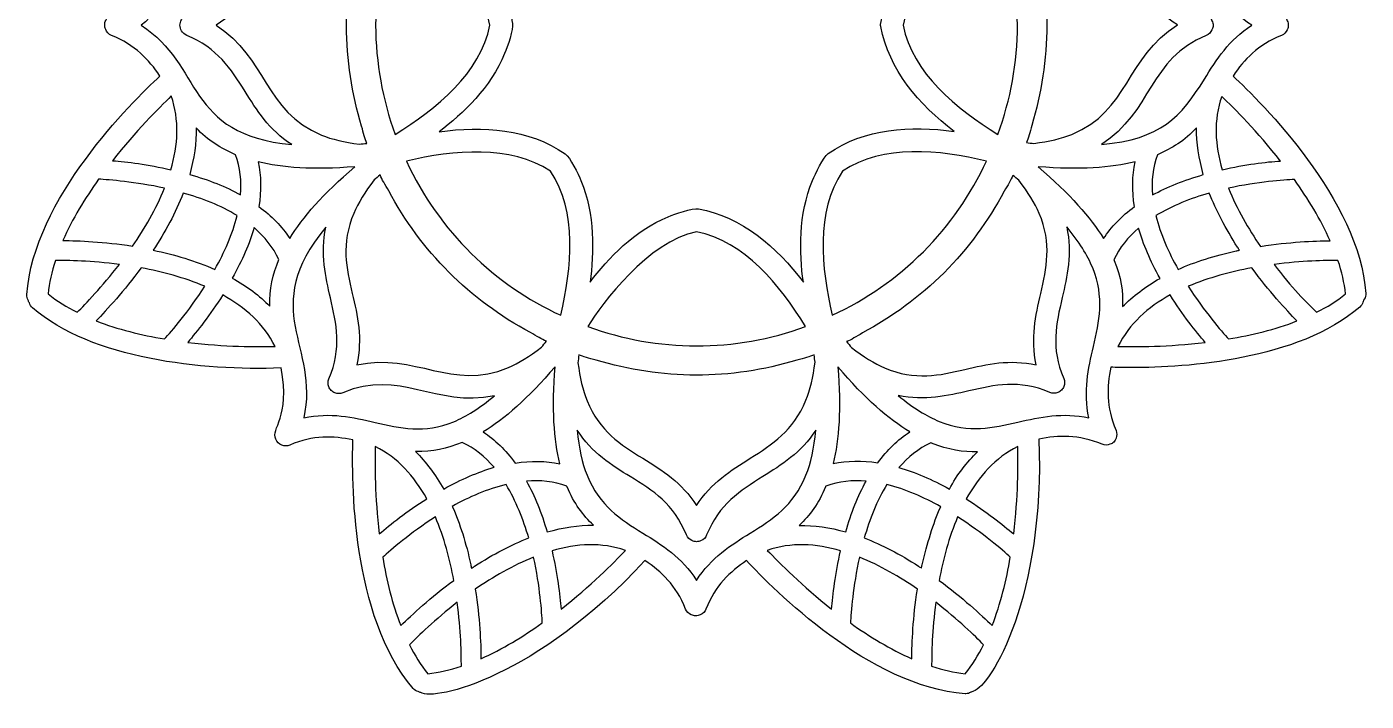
# Model space of a CAD drawing. Header units: millimetres. Extents: x -471 to 1551, y -2688 to 316.
# Drawn here: x 692.4 to 772.6, y -2673.1 to -2632.7 of the extents above; entities that cross this region are included whole.
import ezdxf

# ---------------------------------------------------------------- set-up
doc = ezdxf.new("R2010")
doc.units = ezdxf.units.MM
doc.header["$MEASUREMENT"] = 0
doc.layers.add('Layer 1', color=7, linetype='Continuous')

msp = doc.modelspace()

# ---------------------------------------------------------------- linework, layer by layer
at = {"layer": 'Layer 1', "color": 250}
for points, knots in [([(764.6341, -2635.6242), (765.3098, -2634.6331), (766.0982, -2633.7546), (767.5398, -2633.1915), (767.5398, -2633.1915), (767.6975, -2633.1239), (767.8101, -2632.9888), (767.8777, -2632.8536), (767.8777, -2632.8536), (767.9228, -2632.7634), (767.9453, -2632.6734), (767.9453, -2632.5832), (767.9453, -2632.5832), (767.9453, -2632.4931), (767.9228, -2632.403), (767.8777, -2632.3129), (767.8777, -2632.3129), (767.8326, -2632.1552), (767.6975, -2632.0201), (767.5398, -2631.975), (767.5398, -2631.975), (766.1207, -2631.4119), (765.3098, -2630.5334), (764.6341, -2629.5423), (764.6341, -2629.5423), (766.3234, -2627.9881), (772.2025, -2622.154), (772.6079, -2616.4552), (772.6079, -2616.4552), (772.6079, -2616.3426), (772.5854, -2616.2074), (772.5178, -2616.1173), (772.5178, -2616.1173), (772.5178, -2616.0948), (772.5178, -2616.0948), (772.4953, -2616.0722), (772.4953, -2616.0722), (772.4953, -2616.0497), (772.4953, -2616.0497), (772.4728, -2616.0272), (772.4728, -2616.0272), (772.4728, -2616.0047), (772.4503, -2616.0047), (772.4503, -2615.9821), (772.4503, -2615.9821), (772.4503, -2615.9595), (772.4278, -2615.9596), (772.4278, -2615.937), (772.4278, -2615.937), (772.4053, -2615.8244), (772.3376, -2615.7118), (772.2476, -2615.6442), (772.2476, -2615.6442), (767.9228, -2611.905), (759.6335, -2611.9501), (757.3585, -2612.0402), (757.3585, -2612.0402), (757.1332, -2610.8689), (757.0657, -2609.675), (757.6738, -2608.2559), (757.6738, -2608.2559), (757.7414, -2608.0983), (757.7414, -2607.9181), (757.6738, -2607.7829), (757.6738, -2607.7829), (757.5612, -2607.4225), (757.1107, -2607.2648), (756.8179, -2607.4), (756.8179, -2607.4), (755.3988, -2608.0082), (754.2275, -2607.9406), (753.0337, -2607.7154), (753.0337, -2607.7154), (753.1238, -2605.4178), (753.1463, -2597.1286), (749.4297, -2592.8263), (749.4297, -2592.8263), (749.3395, -2592.7361), (749.2495, -2592.6686), (749.1368, -2592.6461), (749.1368, -2592.6461), (749.1368, -2592.6461), (749.1143, -2592.6461), (749.1143, -2592.6236), (749.1143, -2592.6236), (749.0918, -2592.6236), (749.0918, -2592.6011), (749.0693, -2592.6011), (749.0693, -2592.6011), (749.0467, -2592.6011), (749.0468, -2592.6011), (749.0242, -2592.5786), (749.0242, -2592.5786), (749.0017, -2592.5786), (749.0017, -2592.5786), (748.9791, -2592.5561), (748.9791, -2592.5561), (748.8665, -2592.4885), (748.7539, -2592.4659), (748.6412, -2592.4659), (748.6412, -2592.4659), (742.9424, -2592.8714), (737.1084, -2598.7729), (735.5541, -2600.4398), (735.5541, -2600.4398), (733.0088, -2598.7054), (733.4367, -2597.444), (732.761, -2597.2187), (732.761, -2597.2187), (732.6033, -2597.1286), (732.4006, -2597.1286), (732.2429, -2597.2187), (732.2429, -2597.2187), (732.0852, -2597.2638), (731.9501, -2597.3989), (731.8825, -2597.5566), (731.8825, -2597.5566), (731.3194, -2598.9757), (730.4409, -2599.7866), (729.4498, -2600.4624), (729.4498, -2600.4624), (728.1434, -2599.0658), (723.8861, -2594.7635), (719.2235, -2593.1192), (719.2235, -2593.1192), (719.201, -2593.1192), (719.1784, -2593.0967), (719.1333, -2593.0967), (719.1333, -2593.0967), (718.5702, -2592.894), (716.4979, -2592.2857), (716.0023, -2592.5786), (716.0023, -2592.5786), (715.9348, -2592.6011), (715.8672, -2592.6236), (715.8446, -2592.6461), (715.8446, -2592.6461), (715.732, -2592.6686), (715.6194, -2592.7363), (715.5518, -2592.8263), (715.5518, -2592.8263), (711.8126, -2597.1512), (711.8577, -2605.4404), (711.9478, -2607.7154), (711.9478, -2607.7154), (708.9294, -2608.2785), (708.3437, -2607.0847), (707.6905, -2607.4001), (707.6905, -2607.4001), (707.5103, -2607.4677), (707.3752, -2607.6028), (707.3301, -2607.7605), (707.3301, -2607.7605), (707.2625, -2607.9182), (707.2625, -2608.0758), (707.3301, -2608.2335), (707.3301, -2608.2335), (707.9383, -2609.6526), (707.8707, -2610.8239), (707.6454, -2612.0177), (707.6454, -2612.0177), (705.3479, -2611.9276), (697.0587, -2611.9051), (692.7564, -2615.6218), (692.7564, -2615.6218), (692.6662, -2615.7119), (692.5987, -2615.802), (692.5762, -2615.9146), (692.5762, -2615.9146), (692.5537, -2615.9371), (692.5311, -2616.0272), (692.5086, -2616.0723), (692.5086, -2616.0723), (692.441, -2616.1849), (692.4185, -2616.2976), (692.4185, -2616.4102), (692.4185, -2616.4102), (692.8239, -2622.109), (698.7255, -2627.943), (700.3923, -2629.4973), (700.3923, -2629.4973), (699.7166, -2630.4884), (698.9282, -2631.3669), (697.4866, -2631.93), (697.4866, -2631.93), (697.3289, -2631.9976), (697.2162, -2632.1327), (697.1487, -2632.2904), (697.1487, -2632.2904), (697.1036, -2632.3805), (697.0811, -2632.4481), (697.0811, -2632.5607), (697.0811, -2632.5607), (697.0811, -2632.6509), (697.1036, -2632.7409), (697.1487, -2632.8311), (697.1487, -2632.8311), (697.1937, -2632.9888), (697.3289, -2633.1239), (697.4866, -2633.1915), (697.4866, -2633.1915), (698.9057, -2633.7546), (699.7166, -2634.6331), (700.3923, -2635.6242), (700.3923, -2635.6242), (698.703, -2637.1784), (692.8239, -2643.0124), (692.4185, -2648.7113), (692.4185, -2648.7113), (692.4185, -2648.8239), (692.441, -2648.959), (692.5086, -2649.0492), (692.5086, -2649.0492), (692.5086, -2649.0717), (692.5311, -2649.1618), (692.5762, -2649.2069), (692.5762, -2649.2069), (692.5987, -2649.3195), (692.6663, -2649.4321), (692.7564, -2649.4997), (692.7564, -2649.4997), (696.3153, -2652.5856), (702.9377, -2653.2839), (707.6454, -2653.1037), (707.6454, -2653.1037), (708.2085, -2656.1221), (707.0147, -2656.7078), (707.3301, -2657.361), (707.3301, -2657.361), (707.3977, -2657.5412), (707.5328, -2657.6763), (707.6905, -2657.7214), (707.6905, -2657.7214), (707.8482, -2657.789), (708.0058, -2657.789), (708.1635, -2657.7214), (708.1635, -2657.7214), (709.5826, -2657.1132), (710.7539, -2657.1808), (711.9478, -2657.4061), (711.9478, -2657.4061), (711.8576, -2659.7036), (711.8351, -2667.9928), (715.5518, -2672.2951), (715.5518, -2672.2951), (715.6419, -2672.3853), (715.732, -2672.4528), (715.8446, -2672.4753), (715.8446, -2672.4753), (715.8897, -2672.4978), (715.9798, -2672.5429), (716.0023, -2672.5429), (716.0023, -2672.5429), (716.8582, -2673.061), (722.94, -2671.6419), (729.4272, -2664.6366), (729.4272, -2664.6366), (730.4184, -2665.3123), (731.2969, -2666.1008), (731.86, -2667.5424), (731.86, -2667.5424), (731.9275, -2667.7001), (732.0627, -2667.8127), (732.1979, -2667.8803), (732.1979, -2667.8803), (732.288, -2667.9253), (732.3781, -2667.9478), (732.4682, -2667.9478), (732.4682, -2667.9478), (732.5583, -2667.9478), (732.6484, -2667.9253), (732.7385, -2667.8803), (732.7385, -2667.8803), (732.8962, -2667.8352), (733.0313, -2667.7001), (733.0764, -2667.5424), (733.0764, -2667.5424), (733.6395, -2666.1233), (734.518, -2665.3123), (735.5091, -2664.6366), (735.5091, -2664.6366), (737.0633, -2666.326), (742.8974, -2672.2051), (748.5962, -2672.6105), (748.5962, -2672.6105), (748.6187, -2672.6105), (748.6187, -2672.6105), (748.6413, -2672.6105), (748.6413, -2672.6105), (748.7539, -2672.6105), (748.844, -2672.588), (748.9341, -2672.5203), (748.9341, -2672.5203), (748.9566, -2672.5203), (749.0468, -2672.4753), (749.0918, -2672.4528), (749.0918, -2672.4528), (750.1505, -2672.1824), (753.3716, -2666.7539), (753.0112, -2657.361), (753.0112, -2657.361), (754.1825, -2657.1357), (755.3763, -2657.0682), (756.7954, -2657.6763), (756.7954, -2657.6763), (756.9531, -2657.7439), (757.1333, -2657.7439), (757.2684, -2657.6763), (757.2684, -2657.6763), (757.3586, -2657.6538), (757.4261, -2657.6088), (757.4937, -2657.5412), (757.4937, -2657.5412), (757.5613, -2657.4736), (757.6063, -2657.4061), (757.6288, -2657.3159), (757.6288, -2657.3159), (757.6964, -2657.1582), (757.6964, -2657.0006), (757.6288, -2656.8429), (757.6288, -2656.8429), (757.0207, -2655.4238), (757.0882, -2654.2525), (757.3135, -2653.0587), (757.3135, -2653.0587), (757.6288, -2653.0812), (758.0569, -2653.0812), (758.5975, -2653.0812), (758.5975, -2653.0812), (761.8411, -2653.0812), (768.5085, -2652.6532), (772.2252, -2649.4546), (772.2252, -2649.4546), (772.3153, -2649.3645), (772.3829, -2649.2744), (772.4054, -2649.1618), (772.4054, -2649.1618), (772.4054, -2649.1393), (772.4279, -2649.1393), (772.4279, -2649.1167), (772.4279, -2649.1167), (772.4279, -2649.0942), (772.4504, -2649.0942), (772.4504, -2649.0717), (772.4504, -2649.0717), (772.4504, -2649.0491), (772.4504, -2649.0492), (772.4728, -2649.0266), (772.4728, -2649.0266), (772.4728, -2649.0041), (772.4728, -2649.0041), (772.4953, -2648.9815), (772.4953, -2648.9815), (772.5629, -2648.8689), (772.5855, -2648.7563), (772.5855, -2648.6436), (772.5855, -2648.6436), (772.2025, -2643.0349), (766.3235, -2637.201), (764.6341, -2635.6242)], [0, 0, 0, 0, 0.010989, 0.010989, 0.010989, 0.010989, 0.021978, 0.021978, 0.021978, 0.021978, 0.032967, 0.032967, 0.032967, 0.032967, 0.043956, 0.043956, 0.043956, 0.043956, 0.0549451, 0.0549451, 0.0549451, 0.0549451, 0.0659341, 0.0659341, 0.0659341, 0.0659341, 0.0769231, 0.0769231, 0.0769231, 0.0769231, 0.0879121, 0.0879121, 0.0879121, 0.0879121, 0.0989011, 0.0989011, 0.0989011, 0.0989011, 0.1098901, 0.1098901, 0.1098901, 0.1098901, 0.1208791, 0.1208791, 0.1208791, 0.1208791, 0.1318681, 0.1318681, 0.1318681, 0.1318681, 0.1428571, 0.1428571, 0.1428571, 0.1428571, 0.1538462, 0.1538462, 0.1538462, 0.1538462, 0.1648352, 0.1648352, 0.1648352, 0.1648352, 0.1758242, 0.1758242, 0.1758242, 0.1758242, 0.1868132, 0.1868132, 0.1868132, 0.1868132, 0.1978022, 0.1978022, 0.1978022, 0.1978022, 0.2087912, 0.2087912, 0.2087912, 0.2087912, 0.2197802, 0.2197802, 0.2197802, 0.2197802, 0.2307692, 0.2307692, 0.2307692, 0.2307692, 0.2417582, 0.2417582, 0.2417582, 0.2417582, 0.2527473, 0.2527473, 0.2527473, 0.2527473, 0.2637363, 0.2637363, 0.2637363, 0.2637363, 0.2747253, 0.2747253, 0.2747253, 0.2747253, 0.2857143, 0.2857143, 0.2857143, 0.2857143, 0.2967033, 0.2967033, 0.2967033, 0.2967033, 0.3076923, 0.3076923, 0.3076923, 0.3076923, 0.3186813, 0.3186813, 0.3186813, 0.3186813, 0.3296703, 0.3296703, 0.3296703, 0.3296703, 0.3406593, 0.3406593, 0.3406593, 0.3406593, 0.3516484, 0.3516484, 0.3516484, 0.3516484, 0.3626374, 0.3626374, 0.3626374, 0.3626374, 0.3736264, 0.3736264, 0.3736264, 0.3736264, 0.3846154, 0.3846154, 0.3846154, 0.3846154, 0.3956044, 0.3956044, 0.3956044, 0.3956044, 0.4065934, 0.4065934, 0.4065934, 0.4065934, 0.4175824, 0.4175824, 0.4175824, 0.4175824, 0.4285714, 0.4285714, 0.4285714, 0.4285714, 0.4395604, 0.4395604, 0.4395604, 0.4395604, 0.4505495, 0.4505495, 0.4505495, 0.4505495, 0.4615385, 0.4615385, 0.4615385, 0.4615385, 0.4725275, 0.4725275, 0.4725275, 0.4725275, 0.4835165, 0.4835165, 0.4835165, 0.4835165, 0.4945055, 0.4945055, 0.4945055, 0.4945055, 0.5054945, 0.5054945, 0.5054945, 0.5054945, 0.5164835, 0.5164835, 0.5164835, 0.5164835, 0.5274725, 0.5274725, 0.5274725, 0.5274725, 0.5384615, 0.5384615, 0.5384615, 0.5384615, 0.5494505, 0.5494505, 0.5494505, 0.5494505, 0.5604396, 0.5604396, 0.5604396, 0.5604396, 0.5714286, 0.5714286, 0.5714286, 0.5714286, 0.5824176, 0.5824176, 0.5824176, 0.5824176, 0.5934066, 0.5934066, 0.5934066, 0.5934066, 0.6043956, 0.6043956, 0.6043956, 0.6043956, 0.6153846, 0.6153846, 0.6153846, 0.6153846, 0.6263736, 0.6263736, 0.6263736, 0.6263736, 0.6373626, 0.6373626, 0.6373626, 0.6373626, 0.6483516, 0.6483516, 0.6483516, 0.6483516, 0.6593407, 0.6593407, 0.6593407, 0.6593407, 0.6703297, 0.6703297, 0.6703297, 0.6703297, 0.6813187, 0.6813187, 0.6813187, 0.6813187, 0.6923077, 0.6923077, 0.6923077, 0.6923077, 0.7032967, 0.7032967, 0.7032967, 0.7032967, 0.7142857, 0.7142857, 0.7142857, 0.7142857, 0.7252747, 0.7252747, 0.7252747, 0.7252747, 0.7362637, 0.7362637, 0.7362637, 0.7362637, 0.7472527, 0.7472527, 0.7472527, 0.7472527, 0.7582418, 0.7582418, 0.7582418, 0.7582418, 0.7692308, 0.7692308, 0.7692308, 0.7692308, 0.7802198, 0.7802198, 0.7802198, 0.7802198, 0.7912088, 0.7912088, 0.7912088, 0.7912088, 0.8021978, 0.8021978, 0.8021978, 0.8021978, 0.8131868, 0.8131868, 0.8131868, 0.8131868, 0.8241758, 0.8241758, 0.8241758, 0.8241758, 0.8351648, 0.8351648, 0.8351648, 0.8351648, 0.8461538, 0.8461538, 0.8461538, 0.8461538, 0.8571429, 0.8571429, 0.8571429, 0.8571429, 0.8681319, 0.8681319, 0.8681319, 0.8681319, 0.8791209, 0.8791209, 0.8791209, 0.8791209, 0.8901099, 0.8901099, 0.8901099, 0.8901099, 0.9010989, 0.9010989, 0.9010989, 0.9010989, 0.9120879, 0.9120879, 0.9120879, 0.9120879, 0.9230769, 0.9230769, 0.9230769, 0.9230769, 0.9340659, 0.9340659, 0.9340659, 0.9340659, 0.9450549, 0.9450549, 0.9450549, 0.9450549, 0.956044, 0.956044, 0.956044, 0.956044, 0.967033, 0.967033, 0.967033, 0.967033, 0.978022, 0.978022, 0.978022, 0.978022, 1, 1, 1, 1]), ([(724.6521, -2640.2869), (722.4897, -2638.7778), (719.7191, -2638.5976), (717.1062, -2638.9579), (717.1062, -2638.9579), (718.5478, -2637.8768), (720.1922, -2636.3), (721.0256, -2634.2727), (721.0256, -2634.2727), (721.2058, -2633.8673), (721.5662, -2632.8086), (721.4986, -2632.4707), (721.4986, -2632.4707), (721.3409, -2631.5472), (720.958, -2630.6462), (720.53, -2629.8803), (720.53, -2629.8803), (719.6291, -2628.3261), (718.3, -2627.0872), (717.1062, -2626.1862), (717.1062, -2626.1862), (719.7416, -2626.5466), (722.4897, -2626.3664), (724.6521, -2624.8573), (724.6521, -2624.8573), (724.7197, -2624.8122), (724.7647, -2624.7672), (724.8098, -2624.6996), (724.8098, -2624.6996), (726.319, -2622.5372), (726.4992, -2619.7666), (726.1388, -2617.1537), (726.1388, -2617.1537), (727.7155, -2619.2485), (729.8104, -2621.0731), (732.4233, -2621.5461), (732.4233, -2621.5461), (732.4908, -2621.5686), (732.5584, -2621.5686), (732.626, -2621.5461), (732.626, -2621.5461), (733.3918, -2621.411), (734.1126, -2621.1406), (734.7433, -2620.8253), (734.7433, -2620.8253), (735.8245, -2620.2847), (737.0409, -2619.3837), (738.2798, -2617.9196), (738.2798, -2617.9196), (738.4825, -2617.6718), (738.7078, -2617.4015), (738.9105, -2617.1312), (738.9105, -2617.1312), (738.5501, -2619.7441), (738.7303, -2622.5147), (740.2395, -2624.6771), (740.2395, -2624.6771), (740.4422, -2624.9699), (741.4559, -2625.443), (741.8613, -2625.6232), (741.8613, -2625.6232), (743.8885, -2626.4566), (746.1636, -2626.4115), (747.9431, -2626.1637), (747.9431, -2626.1637), (745.8257, -2627.763), (744.0012, -2629.8578), (743.5507, -2632.4483), (743.5507, -2632.4483), (743.5282, -2632.5158), (743.5282, -2632.5834), (743.5507, -2632.6509), (743.5507, -2632.6509), (744.0237, -2635.2414), (745.8257, -2637.3362), (747.9431, -2638.9355), (747.9431, -2638.9355), (745.3302, -2638.5751), (742.5596, -2638.7553), (740.3972, -2640.2644), (740.3972, -2640.2644), (740.1043, -2640.4671), (739.6313, -2641.4808), (739.4511, -2641.8862), (739.4511, -2641.8862), (738.6177, -2643.9134), (738.6628, -2646.1885), (738.9105, -2647.968), (738.9105, -2647.968), (737.3112, -2645.8506), (735.2164, -2644.0261), (732.626, -2643.5756), (732.626, -2643.5756), (732.2881, -2643.508), (731.1844, -2643.8909), (730.824, -2644.0486), (730.824, -2644.0486), (728.7968, -2644.8821), (727.22, -2646.5264), (726.1388, -2647.968), (726.1388, -2647.968), (726.3866, -2646.1885), (726.4317, -2643.9135), (725.5982, -2641.8862), (725.5982, -2641.8862), (725.4405, -2641.5032), (724.9449, -2640.4896), (724.6521, -2640.2869)], [0, 0, 0, 0, 0.0357143, 0.0357143, 0.0357143, 0.0357143, 0.0714286, 0.0714286, 0.0714286, 0.0714286, 0.1071429, 0.1071429, 0.1071429, 0.1071429, 0.1428571, 0.1428571, 0.1428571, 0.1428571, 0.1785714, 0.1785714, 0.1785714, 0.1785714, 0.2142857, 0.2142857, 0.2142857, 0.2142857, 0.25, 0.25, 0.25, 0.25, 0.2857143, 0.2857143, 0.2857143, 0.2857143, 0.3214286, 0.3214286, 0.3214286, 0.3214286, 0.3571429, 0.3571429, 0.3571429, 0.3571429, 0.3928571, 0.3928571, 0.3928571, 0.3928571, 0.4285714, 0.4285714, 0.4285714, 0.4285714, 0.4642857, 0.4642857, 0.4642857, 0.4642857, 0.5, 0.5, 0.5, 0.5, 0.5357143, 0.5357143, 0.5357143, 0.5357143, 0.5714286, 0.5714286, 0.5714286, 0.5714286, 0.6071429, 0.6071429, 0.6071429, 0.6071429, 0.6428571, 0.6428571, 0.6428571, 0.6428571, 0.6785714, 0.6785714, 0.6785714, 0.6785714, 0.7142857, 0.7142857, 0.7142857, 0.7142857, 0.75, 0.75, 0.75, 0.75, 0.7857143, 0.7857143, 0.7857143, 0.7857143, 0.8214286, 0.8214286, 0.8214286, 0.8214286, 0.8571429, 0.8571429, 0.8571429, 0.8571429, 0.8928571, 0.8928571, 0.8928571, 0.8928571, 0.9285714, 0.9285714, 0.9285714, 0.9285714, 1, 1, 1, 1]), ([(705.5733, -2626.0285), (706.2941, -2625.7357), (707.1726, -2625.533), (708.2764, -2625.4429), (708.2764, -2625.4429), (705.2355, -2627.4026), (705.4157, -2630.6011), (701.9919, -2631.9752), (701.9919, -2631.9752), (701.7215, -2632.0878), (701.5864, -2632.3806), (701.5864, -2632.5833), (701.5864, -2632.5833), (701.5864, -2632.786), (701.7215, -2633.0788), (701.9919, -2633.1915), (701.9919, -2633.1915), (703.8389, -2633.9348), (704.6273, -2635.1962), (705.4833, -2636.5477), (705.4833, -2636.5477), (706.1816, -2637.6515), (706.9024, -2638.8453), (708.2764, -2639.7238), (708.2764, -2639.7238), (701.8792, -2639.1381), (702.983, -2634.9485), (699.2663, -2632.5834), (699.2663, -2632.5834), (700.6404, -2631.7048), (702.127, -2627.4251), (705.5733, -2626.0285)], [0, 0, 0, 0, 0.1111111, 0.1111111, 0.1111111, 0.1111111, 0.2222222, 0.2222222, 0.2222222, 0.2222222, 0.3333333, 0.3333333, 0.3333333, 0.3333333, 0.4444444, 0.4444444, 0.4444444, 0.4444444, 0.5555556, 0.5555556, 0.5555556, 0.5555556, 0.6666667, 0.6666667, 0.6666667, 0.6666667, 0.7777778, 0.7777778, 0.7777778, 0.7777778, 1, 1, 1, 1]), ([(703.7488, -2632.5833), (706.7897, -2630.6687), (706.632, -2627.4251), (710.0333, -2626.051), (710.0333, -2626.051), (710.664, -2625.8033), (711.4073, -2625.6231), (712.3083, -2625.5105), (712.3083, -2625.5105), (712.466, -2625.533), (712.6236, -2625.533), (712.7813, -2625.5555), (712.7813, -2625.5555), (712.6687, -2625.8259), (712.5786, -2626.1637), (712.466, -2626.5916), (712.466, -2626.5916), (711.8803, -2628.5288), (711.565, -2630.5335), (711.565, -2632.6058), (711.565, -2632.6058), (711.565, -2634.6556), (711.8803, -2636.6829), (712.466, -2638.62), (712.466, -2638.62), (712.5786, -2639.0479), (712.6687, -2639.3858), (712.7813, -2639.6561), (712.7813, -2639.6561), (712.6236, -2639.6786), (712.466, -2639.6786), (712.3308, -2639.7012), (712.3308, -2639.7012), (711.4298, -2639.5885), (710.6864, -2639.4083), (710.0558, -2639.1606), (710.0558, -2639.1606), (706.632, -2637.7191), (706.7897, -2634.5205), (703.7488, -2632.5833)], [0, 0, 0, 0, 0.0909091, 0.0909091, 0.0909091, 0.0909091, 0.1818182, 0.1818182, 0.1818182, 0.1818182, 0.2727273, 0.2727273, 0.2727273, 0.2727273, 0.3636364, 0.3636364, 0.3636364, 0.3636364, 0.4545455, 0.4545455, 0.4545455, 0.4545455, 0.5454545, 0.5454545, 0.5454545, 0.5454545, 0.6363636, 0.6363636, 0.6363636, 0.6363636, 0.7272727, 0.7272727, 0.7272727, 0.7272727, 0.8181818, 0.8181818, 0.8181818, 0.8181818, 1, 1, 1, 1]), ([(714.4707, -2626.051), (716.9485, -2627.5828), (719.5614, -2629.7226), (720.1471, -2632.5833), (720.1471, -2632.5833), (719.584, -2635.444), (716.9485, -2637.5839), (714.4707, -2639.1156), (714.4707, -2639.1156), (713.7049, -2637.0208), (713.322, -2634.8358), (713.2994, -2632.5833), (713.2994, -2632.5833), (713.322, -2630.3308), (713.7049, -2628.1459), (714.4707, -2626.051)], [0, 0, 0, 0, 0.2, 0.2, 0.2, 0.2, 0.4, 0.4, 0.4, 0.4, 0.6, 0.6, 0.6, 0.6, 1, 1, 1, 1]), ([(744.8796, -2632.5833), (745.4427, -2629.7226), (748.0781, -2627.5828), (750.5559, -2626.051), (750.5559, -2626.051), (751.3218, -2628.1459), (751.7047, -2630.3308), (751.7272, -2632.5833), (751.7272, -2632.5833), (751.7272, -2634.8358), (751.3218, -2637.0208), (750.5559, -2639.1156), (750.5559, -2639.1156), (748.0781, -2637.5839), (745.4427, -2635.444), (744.8796, -2632.5833)], [0, 0, 0, 0, 0.2, 0.2, 0.2, 0.2, 0.4, 0.4, 0.4, 0.4, 0.6, 0.6, 0.6, 0.6, 1, 1, 1, 1]), ([(754.9934, -2639.1156), (754.3626, -2639.3633), (753.6193, -2639.5435), (752.7184, -2639.6562), (752.7184, -2639.6562), (752.5607, -2639.6337), (752.403, -2639.6337), (752.2678, -2639.6111), (752.2678, -2639.6111), (752.3805, -2639.3408), (752.4705, -2639.0029), (752.5832, -2638.575), (752.5832, -2638.575), (753.1688, -2636.6378), (753.4841, -2634.6331), (753.4841, -2632.5608), (753.4841, -2632.5608), (753.4841, -2630.511), (753.1688, -2628.4838), (752.5832, -2626.5466), (752.5832, -2626.5466), (752.4705, -2626.1187), (752.3805, -2625.7808), (752.2678, -2625.5105), (752.2678, -2625.5105), (752.4255, -2625.488), (752.5832, -2625.488), (752.7409, -2625.4655), (752.7409, -2625.4655), (753.6418, -2625.5781), (754.3852, -2625.7583), (755.0159, -2626.006), (755.0159, -2626.006), (756.8404, -2626.7494), (757.6288, -2628.0108), (758.4622, -2629.3397), (758.4622, -2629.3397), (759.183, -2630.4885), (759.9263, -2631.6823), (761.3004, -2632.5608), (761.3004, -2632.5608), (758.237, -2634.4979), (758.3946, -2637.7191), (754.9934, -2639.1156)], [0, 0, 0, 0, 0.0833333, 0.0833333, 0.0833333, 0.0833333, 0.1666667, 0.1666667, 0.1666667, 0.1666667, 0.25, 0.25, 0.25, 0.25, 0.3333333, 0.3333333, 0.3333333, 0.3333333, 0.4166667, 0.4166667, 0.4166667, 0.4166667, 0.5, 0.5, 0.5, 0.5, 0.5833333, 0.5833333, 0.5833333, 0.5833333, 0.6666667, 0.6666667, 0.6666667, 0.6666667, 0.75, 0.75, 0.75, 0.75, 0.8333333, 0.8333333, 0.8333333, 0.8333333, 1, 1, 1, 1]), ([(762.9221, -2635.8044), (761.5031, -2638.0794), (760.3317, -2639.4084), (756.7503, -2639.7237), (756.7503, -2639.7237), (759.7911, -2637.7641), (759.6109, -2634.5655), (763.0348, -2633.1915), (763.0348, -2633.1915), (763.1925, -2633.1239), (763.3051, -2632.9888), (763.3727, -2632.8536), (763.3727, -2632.8536), (763.4177, -2632.7634), (763.4402, -2632.6734), (763.4402, -2632.5832), (763.4402, -2632.5832), (763.4402, -2632.4931), (763.4177, -2632.403), (763.3727, -2632.3129), (763.3727, -2632.3129), (763.3276, -2632.1552), (763.1925, -2632.0201), (763.0348, -2631.975), (763.0348, -2631.975), (761.1877, -2631.2317), (760.3994, -2629.9703), (759.5434, -2628.6187), (759.5434, -2628.6187), (758.8451, -2627.515), (758.1243, -2626.3212), (756.7503, -2625.4427), (756.7503, -2625.4427), (757.854, -2625.5328), (758.7325, -2625.7355), (759.4533, -2626.0283), (759.4533, -2626.0283), (761.3004, -2626.7717), (762.1113, -2628.0556), (762.9221, -2629.362), (762.9221, -2629.362), (763.6429, -2630.5108), (764.3863, -2631.7046), (765.7603, -2632.5831), (765.7603, -2632.5831), (764.3863, -2633.4618), (763.643, -2634.6331), (762.9221, -2635.8044)], [0, 0, 0, 0, 0.0769231, 0.0769231, 0.0769231, 0.0769231, 0.1538462, 0.1538462, 0.1538462, 0.1538462, 0.2307692, 0.2307692, 0.2307692, 0.2307692, 0.3076923, 0.3076923, 0.3076923, 0.3076923, 0.3846154, 0.3846154, 0.3846154, 0.3846154, 0.4615385, 0.4615385, 0.4615385, 0.4615385, 0.5384615, 0.5384615, 0.5384615, 0.5384615, 0.6153846, 0.6153846, 0.6153846, 0.6153846, 0.6923077, 0.6923077, 0.6923077, 0.6923077, 0.7692308, 0.7692308, 0.7692308, 0.7692308, 0.8461538, 0.8461538, 0.8461538, 0.8461538, 1, 1, 1, 1]), ([(701.0458, -2641.233), (699.6718, -2640.9176), (698.4104, -2640.7599), (697.5544, -2640.6924), (697.5544, -2640.6924), (698.9284, -2638.9354), (700.325, -2637.5389), (701.0683, -2636.8181), (701.0683, -2636.8181), (701.5638, -2638.2597), (701.4738, -2639.7688), (701.0458, -2641.233)], [0, 0, 0, 0, 0.25, 0.25, 0.25, 0.25, 0.5, 0.5, 0.5, 0.5, 1, 1, 1, 1]), ([(763.9808, -2641.233), (763.5529, -2639.7688), (763.4627, -2638.2597), (763.9583, -2636.8406), (763.9583, -2636.8406), (764.7242, -2637.5614), (766.0982, -2638.9579), (767.4722, -2640.7149), (767.4722, -2640.7149), (766.6163, -2640.7599), (765.3549, -2640.9176), (763.9808, -2641.233)], [0, 0, 0, 0, 0.25, 0.25, 0.25, 0.25, 0.5, 0.5, 0.5, 0.5, 1, 1, 1, 1]), ([(704.9201, -2640.332), (705.2129, -2641.0978), (705.2805, -2641.9313), (705.2129, -2642.7422), (705.2129, -2642.7422), (704.3344, -2642.2467), (703.3208, -2641.8412), (702.1721, -2641.5258), (702.1721, -2641.5258), (702.4424, -2640.5572), (702.5775, -2639.6337), (702.555, -2638.7327), (702.555, -2638.7327), (703.2758, -2639.476), (704.0191, -2639.949), (704.9201, -2640.332)], [0, 0, 0, 0, 0.2, 0.2, 0.2, 0.2, 0.4, 0.4, 0.4, 0.4, 0.6, 0.6, 0.6, 0.6, 1, 1, 1, 1]), ([(762.8546, -2641.5258), (761.7058, -2641.8637), (760.6922, -2642.2691), (759.8137, -2642.7422), (759.8137, -2642.7422), (759.7461, -2641.9088), (759.8137, -2641.0978), (760.1065, -2640.332), (760.1065, -2640.332), (760.985, -2639.9491), (761.7283, -2639.4985), (762.4491, -2638.7327), (762.4491, -2638.7327), (762.4492, -2639.6337), (762.5843, -2640.5572), (762.8546, -2641.5258)], [0, 0, 0, 0, 0.2, 0.2, 0.2, 0.2, 0.4, 0.4, 0.4, 0.4, 0.6, 0.6, 0.6, 0.6, 1, 1, 1, 1]), ([(723.7736, -2641.323), (725.3954, -2643.7332), (725.0576, -2647.112), (724.3818, -2649.9501), (724.3818, -2649.9501), (720.4399, -2648.1256), (717.1287, -2644.972), (715.1465, -2640.7148), (715.1465, -2640.7148), (717.9846, -2640.0616), (721.3634, -2639.7237), (723.7736, -2641.323)], [0, 0, 0, 0, 0.25, 0.25, 0.25, 0.25, 0.5, 0.5, 0.5, 0.5, 1, 1, 1, 1]), ([(740.6449, -2649.9502), (739.9691, -2647.112), (739.6313, -2643.7558), (741.253, -2641.3231), (741.253, -2641.3231), (743.6857, -2639.7013), (747.042, -2640.0391), (749.8801, -2640.7149), (749.8801, -2640.7149), (748.9341, -2642.7197), (747.6727, -2644.5667), (746.0959, -2646.1434), (746.0959, -2646.1434), (744.4967, -2647.7427), (742.6721, -2649.0041), (740.6449, -2649.9502)], [0, 0, 0, 0, 0.2, 0.2, 0.2, 0.2, 0.4, 0.4, 0.4, 0.4, 0.6, 0.6, 0.6, 0.6, 1, 1, 1, 1]), ([(712.0605, -2641.0528), (710.1459, -2642.6745), (708.9295, -2644.0936), (708.1637, -2645.3551), (708.1637, -2645.3551), (707.6906, -2644.6343), (707.0825, -2644.0036), (706.3166, -2643.4405), (706.3166, -2643.4405), (706.4518, -2642.4944), (706.4518, -2641.5934), (706.2716, -2640.76), (706.2716, -2640.76), (707.6907, -2641.1203), (709.5603, -2641.2555), (712.0605, -2641.0528)], [0, 0, 0, 0, 0.2, 0.2, 0.2, 0.2, 0.4, 0.4, 0.4, 0.4, 0.6, 0.6, 0.6, 0.6, 1, 1, 1, 1]), ([(752.9661, -2641.0528), (755.4664, -2641.2555), (757.336, -2641.1203), (758.7776, -2640.7599), (758.7776, -2640.7599), (758.5974, -2641.5934), (758.5749, -2642.4943), (758.7325, -2643.4404), (758.7325, -2643.4404), (757.9667, -2644.0035), (757.3359, -2644.6568), (756.8855, -2645.355), (756.8855, -2645.355), (756.097, -2644.0936), (754.8807, -2642.697), (752.9661, -2641.0528)], [0, 0, 0, 0, 0.2, 0.2, 0.2, 0.2, 0.4, 0.4, 0.4, 0.4, 0.6, 0.6, 0.6, 0.6, 1, 1, 1, 1]), ([(700.6628, -2642.3366), (700.1673, -2643.5755), (699.469, -2644.7694), (698.7482, -2645.8055), (698.7482, -2645.8055), (697.0363, -2645.5351), (695.5272, -2645.4901), (694.5811, -2645.4676), (694.5811, -2645.4676), (695.1442, -2644.1836), (695.9101, -2642.9447), (696.721, -2641.796), (696.721, -2641.796), (697.3516, -2641.8411), (698.9059, -2641.9538), (700.6628, -2642.3366)], [0, 0, 0, 0, 0.2, 0.2, 0.2, 0.2, 0.4, 0.4, 0.4, 0.4, 0.6, 0.6, 0.6, 0.6, 1, 1, 1, 1]), ([(712.1732, -2652.9235), (712.5336, -2651.3242), (712.2182, -2649.9727), (711.9028, -2648.6437), (711.9028, -2648.6437), (711.5424, -2647.1346), (711.2271, -2645.6704), (711.993, -2643.8459), (711.993, -2643.8459), (712.2633, -2643.2377), (712.6462, -2642.5619), (713.2094, -2641.8411), (713.2094, -2641.8411), (713.322, -2641.751), (713.4571, -2641.6384), (713.5698, -2641.5483), (713.5698, -2641.5483), (713.6824, -2641.8186), (713.8626, -2642.1339), (714.0878, -2642.4943), (714.0878, -2642.4943), (716.0025, -2646.0984), (718.9308, -2649.0491), (722.5798, -2650.9863), (722.5798, -2650.9863), (722.9402, -2651.2116), (723.2555, -2651.3692), (723.5259, -2651.5044), (723.5259, -2651.5044), (723.4357, -2651.617), (723.3232, -2651.7521), (723.233, -2651.8648), (723.233, -2651.8648), (722.5122, -2652.4279), (721.859, -2652.8108), (721.2508, -2653.0812), (721.2508, -2653.0812), (717.8495, -2654.5228), (715.6871, -2652.1351), (712.1732, -2652.9235)], [0, 0, 0, 0, 0.0909091, 0.0909091, 0.0909091, 0.0909091, 0.1818182, 0.1818182, 0.1818182, 0.1818182, 0.2727273, 0.2727273, 0.2727273, 0.2727273, 0.3636364, 0.3636364, 0.3636364, 0.3636364, 0.4545455, 0.4545455, 0.4545455, 0.4545455, 0.5454545, 0.5454545, 0.5454545, 0.5454545, 0.6363636, 0.6363636, 0.6363636, 0.6363636, 0.7272727, 0.7272727, 0.7272727, 0.7272727, 0.8181818, 0.8181818, 0.8181818, 0.8181818, 1, 1, 1, 1]), ([(741.7936, -2651.8873), (741.7035, -2651.7746), (741.5909, -2651.6395), (741.5008, -2651.5269), (741.5008, -2651.5269), (741.7711, -2651.4143), (742.0865, -2651.2341), (742.4469, -2651.0088), (742.4469, -2651.0088), (744.2263, -2650.0627), (745.8707, -2648.8464), (747.3348, -2647.4048), (747.3348, -2647.4048), (748.7764, -2645.9406), (749.9927, -2644.2963), (750.9388, -2642.5168), (750.9388, -2642.5168), (751.1641, -2642.1564), (751.3217, -2641.8411), (751.4569, -2641.5708), (751.4569, -2641.5708), (751.5695, -2641.6609), (751.7047, -2641.7735), (751.8173, -2641.8636), (751.8173, -2641.8636), (752.3804, -2642.5844), (752.7633, -2643.2376), (753.0337, -2643.8458), (753.0337, -2643.8458), (753.7995, -2645.6703), (753.4616, -2647.1344), (753.1238, -2648.6436), (753.1238, -2648.6436), (752.8085, -2649.9726), (752.5157, -2651.3241), (752.8535, -2652.9234), (752.8535, -2652.9234), (751.2542, -2652.563), (749.9027, -2652.8783), (748.5737, -2653.1937), (748.5737, -2653.1937), (747.0646, -2653.5541), (745.6004, -2653.8695), (743.7759, -2653.1036), (743.7759, -2653.1036), (743.1677, -2652.8333), (742.4919, -2652.4279), (741.7936, -2651.8873)], [0, 0, 0, 0, 0.0769231, 0.0769231, 0.0769231, 0.0769231, 0.1538462, 0.1538462, 0.1538462, 0.1538462, 0.2307692, 0.2307692, 0.2307692, 0.2307692, 0.3076923, 0.3076923, 0.3076923, 0.3076923, 0.3846154, 0.3846154, 0.3846154, 0.3846154, 0.4615385, 0.4615385, 0.4615385, 0.4615385, 0.5384615, 0.5384615, 0.5384615, 0.5384615, 0.6153846, 0.6153846, 0.6153846, 0.6153846, 0.6923077, 0.6923077, 0.6923077, 0.6923077, 0.7692308, 0.7692308, 0.7692308, 0.7692308, 0.8461538, 0.8461538, 0.8461538, 0.8461538, 1, 1, 1, 1]), ([(764.3638, -2642.3366), (766.1208, -2641.9538), (767.675, -2641.8411), (768.3057, -2641.8185), (768.3057, -2641.8185), (769.1166, -2642.9673), (769.8824, -2644.2062), (770.4455, -2645.4901), (770.4455, -2645.4901), (769.4995, -2645.4901), (767.9903, -2645.5577), (766.2784, -2645.828), (766.2784, -2645.828), (765.5576, -2644.7694), (764.8593, -2643.5755), (764.3638, -2642.3366)], [0, 0, 0, 0, 0.2, 0.2, 0.2, 0.2, 0.4, 0.4, 0.4, 0.4, 0.6, 0.6, 0.6, 0.6, 1, 1, 1, 1]), ([(705.0102, -2643.981), (704.7398, -2645.0848), (704.2443, -2646.1884), (703.6812, -2647.2021), (703.6812, -2647.2021), (702.5099, -2646.684), (701.271, -2646.3236), (699.9871, -2646.0533), (699.9871, -2646.0533), (700.7079, -2644.9721), (701.3161, -2643.8233), (701.7891, -2642.6295), (701.7891, -2642.6295), (702.9154, -2642.9449), (704.0191, -2643.3728), (705.0102, -2643.981)], [0, 0, 0, 0, 0.2, 0.2, 0.2, 0.2, 0.4, 0.4, 0.4, 0.4, 0.6, 0.6, 0.6, 0.6, 1, 1, 1, 1]), ([(760.0165, -2643.981), (760.985, -2643.3953), (762.1113, -2642.9449), (763.215, -2642.6295), (763.215, -2642.6295), (763.6205, -2643.6656), (764.1836, -2644.7469), (764.9044, -2645.8731), (764.9044, -2645.8731), (764.9495, -2645.9407), (764.972, -2645.9857), (765.017, -2646.0533), (765.017, -2646.0533), (764.9495, -2646.0758), (764.8819, -2646.0758), (764.8143, -2646.0984), (764.8143, -2646.0984), (763.5304, -2646.3687), (762.3591, -2646.7516), (761.3455, -2647.2021), (761.3455, -2647.2021), (760.7823, -2646.1884), (760.2867, -2645.0848), (760.0165, -2643.981)], [0, 0, 0, 0, 0.1428571, 0.1428571, 0.1428571, 0.1428571, 0.2857143, 0.2857143, 0.2857143, 0.2857143, 0.4285714, 0.4285714, 0.4285714, 0.4285714, 0.5714286, 0.5714286, 0.5714286, 0.5714286, 0.7142857, 0.7142857, 0.7142857, 0.7142857, 1, 1, 1, 1]), ([(706.0239, -2644.7018), (706.6546, -2645.2424), (707.1726, -2645.8731), (707.5105, -2646.6164), (707.5105, -2646.6164), (707.1501, -2647.4949), (706.9474, -2648.3734), (706.9699, -2649.4095), (706.9699, -2649.4095), (706.3618, -2648.7788), (705.5959, -2648.2157), (704.7174, -2647.7202), (704.7174, -2647.7202), (705.3256, -2646.6615), (705.7535, -2645.6704), (706.0239, -2644.7018)], [0, 0, 0, 0, 0.2, 0.2, 0.2, 0.2, 0.4, 0.4, 0.4, 0.4, 0.6, 0.6, 0.6, 0.6, 1, 1, 1, 1]), ([(708.9972, -2656.0995), (709.9657, -2651.8197), (706.2266, -2649.5897), (710.3261, -2644.6793), (710.3261, -2644.6793), (709.9882, -2646.2786), (710.3036, -2647.6526), (710.5964, -2648.914), (710.5964, -2648.914), (710.9568, -2650.4682), (711.2947, -2651.9098), (710.5063, -2653.7569), (710.5063, -2653.7569), (710.4387, -2653.9146), (710.4387, -2654.0948), (710.5063, -2654.2299), (710.5063, -2654.2299), (710.5288, -2654.3201), (710.5739, -2654.3876), (710.6414, -2654.4552), (710.6414, -2654.4552), (710.709, -2654.5228), (710.7766, -2654.5678), (710.8667, -2654.5903), (710.8667, -2654.5903), (711.0244, -2654.6579), (711.182, -2654.6579), (711.3397, -2654.5903), (711.3397, -2654.5903), (714.7185, -2653.1262), (716.8809, -2655.5139), (720.4173, -2654.7705), (720.4173, -2654.7705), (719.5164, -2655.5139), (718.728, -2656.0094), (717.9846, -2656.3247), (717.9846, -2656.3247), (716.2052, -2657.0455), (714.7636, -2656.7076), (713.2769, -2656.3698), (713.2769, -2656.3698), (711.9479, -2656.0545), (710.5964, -2655.7391), (708.9972, -2656.0995)], [0, 0, 0, 0, 0.0833333, 0.0833333, 0.0833333, 0.0833333, 0.1666667, 0.1666667, 0.1666667, 0.1666667, 0.25, 0.25, 0.25, 0.25, 0.3333333, 0.3333333, 0.3333333, 0.3333333, 0.4166667, 0.4166667, 0.4166667, 0.4166667, 0.5, 0.5, 0.5, 0.5, 0.5833333, 0.5833333, 0.5833333, 0.5833333, 0.6666667, 0.6666667, 0.6666667, 0.6666667, 0.75, 0.75, 0.75, 0.75, 0.8333333, 0.8333333, 0.8333333, 0.8333333, 1, 1, 1, 1]), ([(732.5133, -2644.9496), (735.374, -2645.5126), (737.5139, -2648.1481), (739.0456, -2650.6259), (739.0456, -2650.6259), (734.7883, -2652.1801), (730.2157, -2652.1576), (726.0036, -2650.6259), (726.0036, -2650.6259), (726.837, -2649.2519), (729.6527, -2645.5127), (732.5133, -2644.9496)], [0, 0, 0, 0, 0.25, 0.25, 0.25, 0.25, 0.5, 0.5, 0.5, 0.5, 1, 1, 1, 1]), ([(751.7497, -2656.3473), (750.2631, -2656.6852), (748.844, -2657.023), (747.042, -2656.3022), (747.042, -2656.3022), (746.2986, -2655.9869), (745.4878, -2655.5139), (744.5868, -2654.748), (744.5868, -2654.748), (746.1861, -2655.0859), (747.5601, -2654.7705), (748.8215, -2654.4777), (748.8215, -2654.4777), (750.3757, -2654.1173), (751.8173, -2653.7794), (753.6644, -2654.5678), (753.6644, -2654.5678), (753.8221, -2654.6354), (754.0023, -2654.6354), (754.1374, -2654.5678), (754.1374, -2654.5678), (754.2276, -2654.5453), (754.2951, -2654.5003), (754.3627, -2654.4327), (754.3627, -2654.4327), (754.4303, -2654.3651), (754.4753, -2654.2976), (754.4978, -2654.2074), (754.4978, -2654.2074), (754.5654, -2654.0497), (754.5654, -2653.8921), (754.4978, -2653.7344), (754.4978, -2653.7344), (753.7095, -2651.9098), (754.0473, -2650.4458), (754.4077, -2648.8915), (754.4077, -2648.8915), (754.7005, -2647.6301), (755.0159, -2646.2561), (754.678, -2644.6568), (754.678, -2644.6568), (755.4214, -2645.5578), (755.9169, -2646.3461), (756.2322, -2647.112), (756.2322, -2647.112), (756.953, -2648.8915), (756.6151, -2650.3331), (756.2773, -2651.8197), (756.2773, -2651.8197), (755.962, -2653.1487), (755.6692, -2654.5002), (756.007, -2656.0995), (756.007, -2656.0995), (754.4302, -2655.7391), (753.0787, -2656.0545), (751.7497, -2656.3473)], [0, 0, 0, 0, 0.0666667, 0.0666667, 0.0666667, 0.0666667, 0.1333333, 0.1333333, 0.1333333, 0.1333333, 0.2, 0.2, 0.2, 0.2, 0.2666667, 0.2666667, 0.2666667, 0.2666667, 0.3333333, 0.3333333, 0.3333333, 0.3333333, 0.4, 0.4, 0.4, 0.4, 0.4666667, 0.4666667, 0.4666667, 0.4666667, 0.5333333, 0.5333333, 0.5333333, 0.5333333, 0.6, 0.6, 0.6, 0.6, 0.6666667, 0.6666667, 0.6666667, 0.6666667, 0.7333333, 0.7333333, 0.7333333, 0.7333333, 0.8, 0.8, 0.8, 0.8, 0.8666667, 0.8666667, 0.8666667, 0.8666667, 1, 1, 1, 1]), ([(757.5161, -2646.6615), (757.5161, -2646.6615), (757.5161, -2646.639), (757.4936, -2646.639), (757.4936, -2646.639), (757.8315, -2645.8956), (758.3496, -2645.265), (758.9803, -2644.7244), (758.9803, -2644.7244), (759.2506, -2645.6929), (759.6786, -2646.7065), (760.2642, -2647.7427), (760.2642, -2647.7427), (759.3857, -2648.2383), (758.6425, -2648.8014), (758.0117, -2649.4321), (758.0117, -2649.4321), (758.0567, -2648.5536), (757.9442, -2647.6526), (757.5161, -2646.6615)], [0, 0, 0, 0, 0.1666667, 0.1666667, 0.1666667, 0.1666667, 0.3333333, 0.3333333, 0.3333333, 0.3333333, 0.5, 0.5, 0.5, 0.5, 0.6666667, 0.6666667, 0.6666667, 0.6666667, 1, 1, 1, 1]), ([(694.1306, -2646.6615), (694.8514, -2646.6615), (696.293, -2646.684), (697.9599, -2646.9092), (697.9599, -2646.9092), (696.9238, -2648.2382), (695.9326, -2649.2744), (695.437, -2649.7699), (695.437, -2649.7699), (694.8063, -2649.4546), (694.2206, -2649.0942), (693.7026, -2648.6661), (693.7026, -2648.6661), (693.7477, -2648.013), (693.9053, -2647.3373), (694.1306, -2646.6615)], [0, 0, 0, 0, 0.2, 0.2, 0.2, 0.2, 0.4, 0.4, 0.4, 0.4, 0.6, 0.6, 0.6, 0.6, 1, 1, 1, 1]), ([(767.0893, -2646.9092), (768.7562, -2646.684), (770.1753, -2646.6615), (770.9186, -2646.6615), (770.9186, -2646.6615), (771.1439, -2647.3372), (771.3015, -2648.013), (771.3692, -2648.6662), (771.3692, -2648.6662), (770.8511, -2649.0942), (770.2654, -2649.4546), (769.6347, -2649.77), (769.6347, -2649.77), (769.0941, -2649.2519), (768.103, -2648.2383), (767.0893, -2646.9092)], [0, 0, 0, 0, 0.2, 0.2, 0.2, 0.2, 0.4, 0.4, 0.4, 0.4, 0.6, 0.6, 0.6, 0.6, 1, 1, 1, 1]), ([(699.2663, -2647.112), (700.5277, -2647.3373), (701.8567, -2647.6977), (703.0731, -2648.2158), (703.0731, -2648.2158), (702.1045, -2649.7249), (701.0909, -2650.9188), (700.6628, -2651.3693), (700.6628, -2651.3693), (699.2888, -2651.144), (697.8697, -2650.7836), (696.5633, -2650.2881), (696.5633, -2650.2881), (697.2165, -2649.6123), (698.2527, -2648.486), (699.2663, -2647.112)], [0, 0, 0, 0, 0.2, 0.2, 0.2, 0.2, 0.4, 0.4, 0.4, 0.4, 0.6, 0.6, 0.6, 0.6, 1, 1, 1, 1]), ([(761.9536, -2648.2157), (763.17, -2647.6976), (764.4989, -2647.3372), (765.7603, -2647.1119), (765.7603, -2647.1119), (766.7739, -2648.5085), (767.8101, -2649.6122), (768.4634, -2650.288), (768.4634, -2650.288), (767.1569, -2650.8061), (765.7378, -2651.1439), (764.3638, -2651.3692), (764.3638, -2651.3692), (763.9358, -2650.8962), (762.9221, -2649.7249), (761.9536, -2648.2157)], [0, 0, 0, 0, 0.2, 0.2, 0.2, 0.2, 0.4, 0.4, 0.4, 0.4, 0.6, 0.6, 0.6, 0.6, 1, 1, 1, 1]), ([(704.1542, -2648.7338), (705.4832, -2649.4771), (706.632, -2650.4682), (707.2852, -2651.8197), (707.2852, -2651.8197), (706.2266, -2651.8422), (704.2669, -2651.8422), (702.0594, -2651.572), (702.0594, -2651.572), (702.6, -2650.9187), (703.3884, -2649.9276), (704.1542, -2648.7338)], [0, 0, 0, 0, 0.25, 0.25, 0.25, 0.25, 0.5, 0.5, 0.5, 0.5, 1, 1, 1, 1]), ([(760.8724, -2648.7338), (761.6158, -2649.9276), (762.4041, -2650.9187), (762.9672, -2651.572), (762.9672, -2651.572), (760.7598, -2651.8423), (758.8001, -2651.8423), (757.7414, -2651.8197), (757.7414, -2651.8197), (758.4172, -2650.4682), (759.5434, -2649.4546), (760.8724, -2648.7338)], [0, 0, 0, 0, 0.25, 0.25, 0.25, 0.25, 0.5, 0.5, 0.5, 0.5, 1, 1, 1, 1]), ([(735.7344, -2658.5097), (734.5856, -2659.2305), (733.3918, -2659.9738), (732.5133, -2661.3479), (732.5133, -2661.3479), (731.6348, -2659.9513), (730.4635, -2659.2305), (729.2923, -2658.5097), (729.2923, -2658.5097), (727.9858, -2657.6988), (726.7018, -2656.8879), (725.9586, -2655.0633), (725.9586, -2655.0633), (725.7108, -2654.4326), (725.5306, -2653.6893), (725.418, -2652.7883), (725.418, -2652.7883), (725.4405, -2652.6306), (725.4405, -2652.473), (725.463, -2652.3153), (725.463, -2652.3153), (725.7334, -2652.4279), (726.0712, -2652.518), (726.4992, -2652.6306), (726.4992, -2652.6306), (730.4185, -2653.8245), (734.5631, -2653.847), (738.5276, -2652.6306), (738.5276, -2652.6306), (738.9555, -2652.518), (739.2934, -2652.4279), (739.5637, -2652.3153), (739.5637, -2652.3153), (739.5862, -2652.473), (739.5862, -2652.6306), (739.6088, -2652.7658), (739.6088, -2652.7658), (739.4961, -2653.6668), (739.3159, -2654.4102), (739.0682, -2655.0409), (739.0682, -2655.0409), (738.3023, -2656.8879), (737.0408, -2657.6763), (735.7344, -2658.5097)], [0, 0, 0, 0, 0.0833333, 0.0833333, 0.0833333, 0.0833333, 0.1666667, 0.1666667, 0.1666667, 0.1666667, 0.25, 0.25, 0.25, 0.25, 0.3333333, 0.3333333, 0.3333333, 0.3333333, 0.4166667, 0.4166667, 0.4166667, 0.4166667, 0.5, 0.5, 0.5, 0.5, 0.5833333, 0.5833333, 0.5833333, 0.5833333, 0.6666667, 0.6666667, 0.6666667, 0.6666667, 0.75, 0.75, 0.75, 0.75, 0.8333333, 0.8333333, 0.8333333, 0.8333333, 1, 1, 1, 1]), ([(719.7416, -2656.9329), (721.003, -2656.167), (722.4221, -2654.9281), (724.0439, -2653.036), (724.0439, -2653.036), (723.8412, -2655.5363), (723.9764, -2657.4059), (724.3368, -2658.8475), (724.3368, -2658.8475), (723.5034, -2658.6673), (722.6024, -2658.6448), (721.6563, -2658.8024), (721.6563, -2658.8024), (721.0931, -2658.0142), (720.4399, -2657.4059), (719.7416, -2656.9329)], [0, 0, 0, 0, 0.2, 0.2, 0.2, 0.2, 0.4, 0.4, 0.4, 0.4, 0.6, 0.6, 0.6, 0.6, 1, 1, 1, 1]), ([(740.9828, -2653.0361), (742.6046, -2654.9507), (744.0236, -2656.1671), (745.2851, -2656.933), (745.2851, -2656.933), (744.5643, -2657.406), (743.9336, -2658.0142), (743.3705, -2658.78), (743.3705, -2658.78), (742.4244, -2658.6449), (741.5234, -2658.6449), (740.69, -2658.8251), (740.69, -2658.8251), (741.0503, -2657.4059), (741.1855, -2655.5364), (740.9828, -2653.0361)], [0, 0, 0, 0, 0.2, 0.2, 0.2, 0.2, 0.4, 0.4, 0.4, 0.4, 0.6, 0.6, 0.6, 0.6, 1, 1, 1, 1]), ([(732.5133, -2665.8303), (731.6348, -2664.4337), (730.4635, -2663.7129), (729.2923, -2662.9921), (729.2923, -2662.9921), (727.9858, -2662.1812), (726.7018, -2661.3704), (725.9586, -2659.5233), (725.9586, -2659.5233), (725.6657, -2658.8025), (725.463, -2657.924), (725.3729, -2656.8203), (725.3729, -2656.8203), (726.2514, -2658.1943), (727.4452, -2658.9376), (728.549, -2659.6134), (728.549, -2659.6134), (729.9005, -2660.4468), (731.1619, -2661.2351), (731.9052, -2663.1048), (731.9052, -2663.1048), (731.9728, -2663.2625), (732.1079, -2663.3751), (732.2431, -2663.4427), (732.2431, -2663.4427), (732.3333, -2663.4877), (732.4233, -2663.5102), (732.5135, -2663.5102), (732.5135, -2663.5102), (732.6036, -2663.5102), (732.6937, -2663.4877), (732.7838, -2663.4427), (732.7838, -2663.4427), (732.9415, -2663.3976), (733.0766, -2663.2625), (733.1217, -2663.1048), (733.1217, -2663.1048), (733.8651, -2661.2577), (735.1264, -2660.4694), (736.478, -2659.6134), (736.478, -2659.6134), (737.5817, -2658.9151), (738.7755, -2658.1943), (739.654, -2656.8203), (739.654, -2656.8203), (739.5639, -2657.924), (739.3612, -2658.8024), (739.0684, -2659.5233), (739.0684, -2659.5233), (738.325, -2661.3704), (737.0411, -2662.1813), (735.7347, -2662.9921), (735.7347, -2662.9921), (734.5631, -2663.713), (733.3918, -2664.4563), (732.5133, -2665.8303)], [0, 0, 0, 0, 0.0666667, 0.0666667, 0.0666667, 0.0666667, 0.1333333, 0.1333333, 0.1333333, 0.1333333, 0.2, 0.2, 0.2, 0.2, 0.2666667, 0.2666667, 0.2666667, 0.2666667, 0.3333333, 0.3333333, 0.3333333, 0.3333333, 0.4, 0.4, 0.4, 0.4, 0.4666667, 0.4666667, 0.4666667, 0.4666667, 0.5333333, 0.5333333, 0.5333333, 0.5333333, 0.6, 0.6, 0.6, 0.6, 0.6666667, 0.6666667, 0.6666667, 0.6666667, 0.7333333, 0.7333333, 0.7333333, 0.7333333, 0.8, 0.8, 0.8, 0.8, 0.8666667, 0.8666667, 0.8666667, 0.8666667, 1, 1, 1, 1]), ([(713.2769, -2657.8114), (714.6284, -2658.4646), (715.6195, -2659.5909), (716.3629, -2660.9424), (716.3629, -2660.9424), (715.169, -2661.6857), (714.1779, -2662.4741), (713.5247, -2663.0372), (713.5247, -2663.0372), (713.2544, -2660.8298), (713.2544, -2658.8701), (713.2769, -2657.8114)], [0, 0, 0, 0, 0.25, 0.25, 0.25, 0.25, 0.5, 0.5, 0.5, 0.5, 1, 1, 1, 1]), ([(717.3765, -2660.3567), (716.881, -2659.4782), (716.3178, -2658.7349), (715.6871, -2658.1042), (715.6871, -2658.1042), (716.7008, -2658.1267), (717.5792, -2657.9465), (718.4802, -2657.5636), (718.4802, -2657.5636), (719.2236, -2657.9015), (719.8543, -2658.4195), (720.3948, -2659.0503), (720.3948, -2659.0503), (719.4262, -2659.3431), (718.4352, -2659.7711), (717.3765, -2660.3567)], [0, 0, 0, 0, 0.2, 0.2, 0.2, 0.2, 0.4, 0.4, 0.4, 0.4, 0.6, 0.6, 0.6, 0.6, 1, 1, 1, 1]), ([(747.6502, -2660.3567), (746.614, -2659.7711), (745.6004, -2659.3431), (744.6318, -2659.0728), (744.6318, -2659.0728), (745.1724, -2658.442), (745.8031, -2657.924), (746.5464, -2657.5861), (746.5464, -2657.5861), (746.5689, -2657.5861), (746.5689, -2657.5861), (746.5915, -2657.6086), (746.5915, -2657.6086), (747.5826, -2658.0141), (748.4836, -2658.1492), (749.3395, -2658.1267), (749.3395, -2658.1267), (748.7089, -2658.7349), (748.1232, -2659.4782), (747.6502, -2660.3567)], [0, 0, 0, 0, 0.1666667, 0.1666667, 0.1666667, 0.1666667, 0.3333333, 0.3333333, 0.3333333, 0.3333333, 0.5, 0.5, 0.5, 0.5, 0.6666667, 0.6666667, 0.6666667, 0.6666667, 1, 1, 1, 1]), ([(748.6638, -2660.9424), (749.4072, -2659.6134), (750.3982, -2658.4646), (751.7497, -2657.8114), (751.7497, -2657.8114), (751.7722, -2658.8701), (751.7722, -2660.8298), (751.502, -2663.0372), (751.502, -2663.0372), (750.8487, -2662.4966), (749.8576, -2661.7082), (748.6638, -2660.9424)], [0, 0, 0, 0, 0.25, 0.25, 0.25, 0.25, 0.5, 0.5, 0.5, 0.5, 1, 1, 1, 1]), ([(723.5708, -2662.9246), (723.233, -2661.7758), (722.8275, -2660.7622), (722.332, -2659.8837), (722.332, -2659.8837), (723.1654, -2659.8161), (723.9763, -2659.8837), (724.7422, -2660.1765), (724.7422, -2660.1765), (724.7422, -2660.199), (724.7422, -2660.199), (724.7647, -2660.2216), (724.7647, -2660.2216), (725.1701, -2661.2127), (725.7332, -2661.9335), (726.3415, -2662.5192), (726.3415, -2662.5192), (725.463, -2662.5192), (724.5395, -2662.6543), (723.5708, -2662.9246)], [0, 0, 0, 0, 0.1666667, 0.1666667, 0.1666667, 0.1666667, 0.3333333, 0.3333333, 0.3333333, 0.3333333, 0.5, 0.5, 0.5, 0.5, 0.6666667, 0.6666667, 0.6666667, 0.6666667, 1, 1, 1, 1]), ([(740.2394, -2660.2216), (740.2394, -2660.1991), (740.2394, -2660.1991), (740.2619, -2660.1765), (740.2619, -2660.1765), (741.0278, -2659.8837), (741.8612, -2659.8161), (742.6721, -2659.8837), (742.6721, -2659.8837), (742.1766, -2660.7622), (741.7711, -2661.7758), (741.4557, -2662.9246), (741.4557, -2662.9246), (740.4872, -2662.6542), (739.5636, -2662.5191), (738.6626, -2662.5417), (738.6626, -2662.5417), (739.2934, -2661.9335), (739.8339, -2661.2127), (740.2394, -2660.2216)], [0, 0, 0, 0, 0.1666667, 0.1666667, 0.1666667, 0.1666667, 0.3333333, 0.3333333, 0.3333333, 0.3333333, 0.5, 0.5, 0.5, 0.5, 0.6666667, 0.6666667, 0.6666667, 0.6666667, 1, 1, 1, 1]), ([(719.0433, -2665.087), (719.0208, -2665.0194), (719.0208, -2664.9519), (718.9983, -2664.8843), (718.9983, -2664.8843), (718.7279, -2663.6004), (718.345, -2662.4291), (717.8945, -2661.3929), (717.8945, -2661.3929), (718.8856, -2660.8298), (719.9893, -2660.3568), (721.1156, -2660.0865), (721.1156, -2660.0865), (721.7012, -2661.0776), (722.1517, -2662.1813), (722.4671, -2663.285), (722.4671, -2663.285), (721.431, -2663.6905), (720.3497, -2664.2536), (719.2235, -2664.9744), (719.2235, -2664.9744), (719.156, -2665.0194), (719.1109, -2665.0644), (719.0433, -2665.087)], [0, 0, 0, 0, 0.1428571, 0.1428571, 0.1428571, 0.1428571, 0.2857143, 0.2857143, 0.2857143, 0.2857143, 0.4285714, 0.4285714, 0.4285714, 0.4285714, 0.5714286, 0.5714286, 0.5714286, 0.5714286, 0.7142857, 0.7142857, 0.7142857, 0.7142857, 1, 1, 1, 1]), ([(745.9833, -2665.087), (745.9158, -2665.0419), (745.8707, -2665.0194), (745.8031, -2664.9744), (745.8031, -2664.9744), (744.6994, -2664.2536), (743.6182, -2663.6904), (742.5595, -2663.285), (742.5595, -2663.285), (742.8748, -2662.1813), (743.3028, -2661.055), (743.911, -2660.0865), (743.911, -2660.0865), (745.0148, -2660.3568), (746.1185, -2660.8523), (747.1321, -2661.4154), (747.1321, -2661.4154), (746.6815, -2662.429), (746.3211, -2663.6004), (746.0283, -2664.8842), (746.0283, -2664.8842), (746.0058, -2664.9519), (745.9833, -2665.0194), (745.9833, -2665.087)], [0, 0, 0, 0, 0.1428571, 0.1428571, 0.1428571, 0.1428571, 0.2857143, 0.2857143, 0.2857143, 0.2857143, 0.4285714, 0.4285714, 0.4285714, 0.4285714, 0.5714286, 0.5714286, 0.5714286, 0.5714286, 0.7142857, 0.7142857, 0.7142857, 0.7142857, 1, 1, 1, 1]), ([(716.881, -2662.0236), (717.399, -2663.24), (717.7594, -2664.5689), (717.9847, -2665.8303), (717.9847, -2665.8303), (716.5881, -2666.8439), (715.4844, -2667.8801), (714.8086, -2668.5333), (714.8086, -2668.5333), (714.2905, -2667.2269), (713.9527, -2665.8078), (713.7275, -2664.4338), (713.7275, -2664.4338), (714.2004, -2664.0058), (715.3717, -2662.9921), (716.881, -2662.0236)], [0, 0, 0, 0, 0.2, 0.2, 0.2, 0.2, 0.4, 0.4, 0.4, 0.4, 0.6, 0.6, 0.6, 0.6, 1, 1, 1, 1]), ([(747.042, -2665.8303), (747.2673, -2664.5689), (747.6277, -2663.2399), (748.1458, -2662.0236), (748.1458, -2662.0236), (749.6549, -2662.9921), (750.8488, -2664.0058), (751.2993, -2664.4338), (751.2993, -2664.4338), (751.074, -2665.8078), (750.7136, -2667.2269), (750.2181, -2668.5333), (750.2181, -2668.5333), (749.5423, -2667.8801), (748.416, -2666.8439), (747.042, -2665.8303)], [0, 0, 0, 0, 0.2, 0.2, 0.2, 0.2, 0.4, 0.4, 0.4, 0.4, 0.6, 0.6, 0.6, 0.6, 1, 1, 1, 1]), ([(724.4043, -2667.5422), (724.3367, -2666.6863), (724.179, -2665.4248), (723.8637, -2664.0508), (723.8637, -2664.0508), (725.3278, -2663.6229), (726.837, -2663.5327), (728.2561, -2664.0283), (728.2561, -2664.0283), (727.5353, -2664.7942), (726.1613, -2666.1682), (724.4043, -2667.5422)], [0, 0, 0, 0, 0.25, 0.25, 0.25, 0.25, 0.5, 0.5, 0.5, 0.5, 1, 1, 1, 1]), ([(736.748, -2664.0283), (738.1671, -2663.5328), (739.6762, -2663.6229), (741.1404, -2664.0508), (741.1404, -2664.0508), (740.8251, -2665.4248), (740.6674, -2666.6862), (740.5998, -2667.5422), (740.5998, -2667.5422), (738.8654, -2666.1682), (737.4914, -2664.7942), (736.748, -2664.0283)], [0, 0, 0, 0, 0.25, 0.25, 0.25, 0.25, 0.5, 0.5, 0.5, 0.5, 1, 1, 1, 1]), ([(722.76, -2664.4338), (723.1429, -2666.1908), (723.2555, -2667.745), (723.2781, -2668.3756), (723.2781, -2668.3756), (722.1293, -2669.1866), (720.8904, -2669.9524), (719.6065, -2670.5155), (719.6065, -2670.5155), (719.6065, -2669.5695), (719.5389, -2668.0603), (719.2686, -2666.3484), (719.2686, -2666.3484), (720.3273, -2665.6276), (721.5211, -2664.9293), (722.76, -2664.4338)], [0, 0, 0, 0, 0.2, 0.2, 0.2, 0.2, 0.4, 0.4, 0.4, 0.4, 0.6, 0.6, 0.6, 0.6, 1, 1, 1, 1]), ([(742.2667, -2664.4338), (743.5055, -2664.9293), (744.6994, -2665.6276), (745.7355, -2666.3484), (745.7355, -2666.3484), (745.4652, -2668.0603), (745.4202, -2669.5695), (745.3976, -2670.5155), (745.3976, -2670.5155), (744.1136, -2669.9524), (742.8747, -2669.1866), (741.726, -2668.3756), (741.726, -2668.3756), (741.7711, -2667.745), (741.8838, -2666.1907), (742.2667, -2664.4338)], [0, 0, 0, 0, 0.2, 0.2, 0.2, 0.2, 0.4, 0.4, 0.4, 0.4, 0.6, 0.6, 0.6, 0.6, 1, 1, 1, 1]), ([(718.4352, -2670.9661), (717.7594, -2671.1913), (717.0836, -2671.3489), (716.4304, -2671.4166), (716.4304, -2671.4166), (716.0025, -2670.8985), (715.6421, -2670.3128), (715.3267, -2669.6822), (715.3267, -2669.6822), (715.8448, -2669.1641), (716.8584, -2668.173), (718.1873, -2667.1368), (718.1873, -2667.1368), (718.4126, -2668.8262), (718.4352, -2670.2453), (718.4352, -2670.9661)], [0, 0, 0, 0, 0.2, 0.2, 0.2, 0.2, 0.4, 0.4, 0.4, 0.4, 0.6, 0.6, 0.6, 0.6, 1, 1, 1, 1]), ([(748.5962, -2671.4165), (747.9205, -2671.3489), (747.2673, -2671.1912), (746.5915, -2670.966), (746.5915, -2670.966), (746.5915, -2670.2452), (746.614, -2668.8036), (746.8392, -2667.1367), (746.8392, -2667.1367), (748.1682, -2668.1728), (749.2044, -2669.1639), (749.6999, -2669.682), (749.6999, -2669.682), (749.3846, -2670.3128), (749.0242, -2670.8985), (748.5962, -2671.4165)], [0, 0, 0, 0, 0.2, 0.2, 0.2, 0.2, 0.4, 0.4, 0.4, 0.4, 0.6, 0.6, 0.6, 0.6, 1, 1, 1, 1])]:
    msp.add_open_spline(points, degree=3, knots=knots, dxfattribs=at)

doc.saveas('drawing.dxf')
